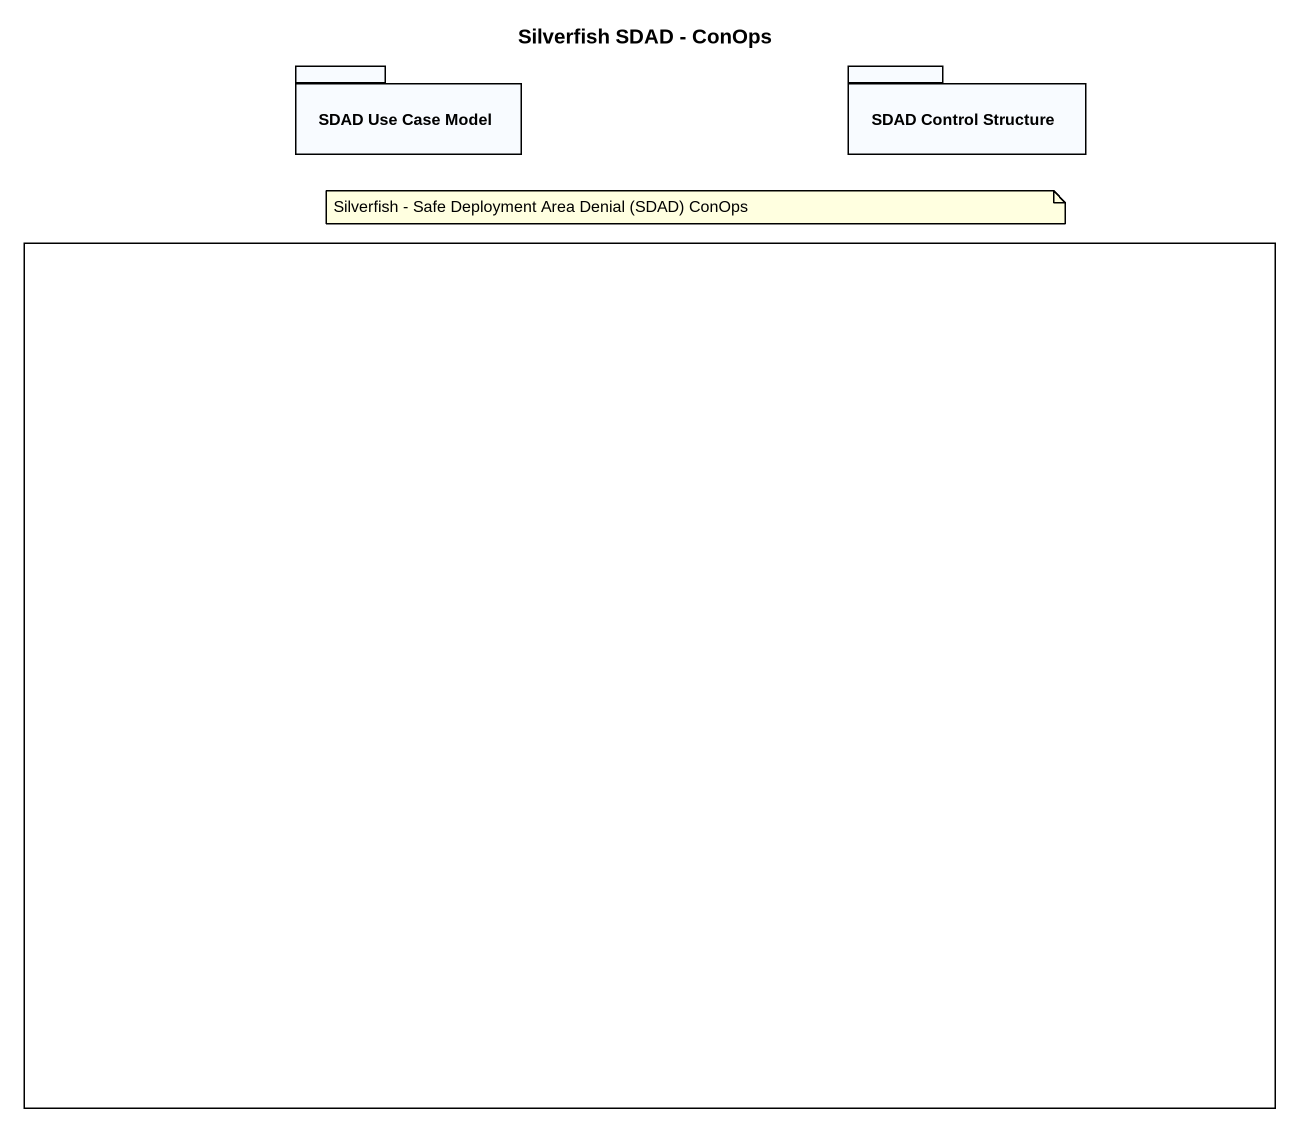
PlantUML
@startuml
title Silverfish SDAD - ConOps
package "SDAD Use Case Model" as SDAD_Use_Case_Model {
}
package "SDAD Control Structure" as SDAD_Control_Structure {
}
rectangle " " as rectangle1
note as N1
  Silverfish - Safe Deployment Area Denial (SDAD) ConOps
end note
@enduml
